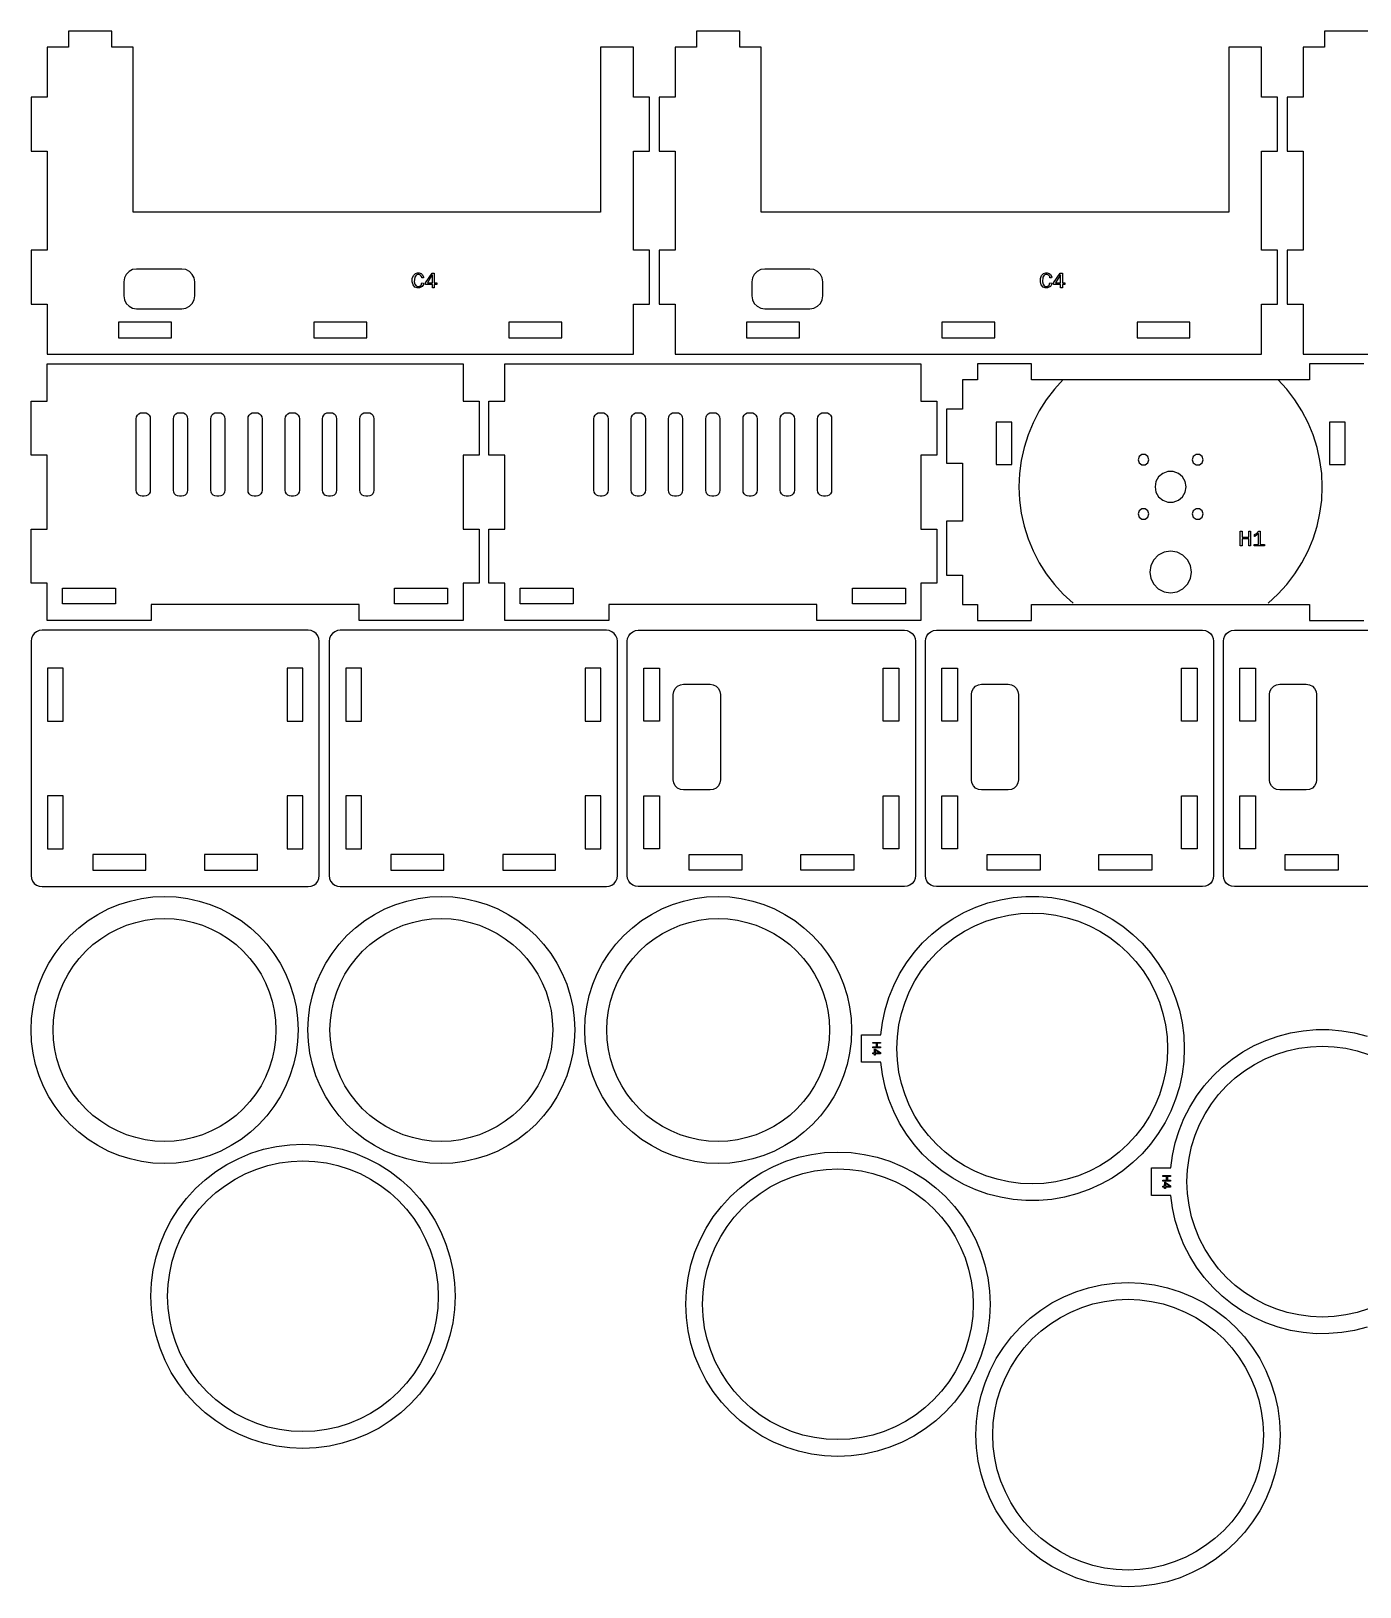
# Model space of a CAD drawing. Header units: millimetres. Extents: x 3 to 447, y 5 to 297.
# Drawn here: x 3 to 252.6, y 4.8 to 297 of the extents above; entities that cross this region are included whole.
import ezdxf

# ---------------------------------------------------------------- set-up
doc = ezdxf.new("R2010")
doc.units = ezdxf.units.MM
for name, color, linetype in [('CUT', 1, 'CONTINUOUS'), ('ENGRAVE', 7, 'CONTINUOUS'), ('SCORE', 5, 'CONTINUOUS')]:
    doc.layers.add(name, color=color, linetype=linetype)

msp = doc.modelspace()

# ---------------------------------------------------------------- linework, layer by layer
at = {"layer": 'CUT'}
for points in [[(6, 236.325), (116.15, 236.325), (116.15, 245.706), (119.15, 245.706), (119.15, 255.856), (116.15, 255.856), (116.15, 274.469), (119.15, 274.469), (119.15, 284.619), (116.15, 284.619), (116.15, 294), (110, 294), (110, 263), (22.15, 263), (22.15, 294), (18.15, 294), (18.15, 297), (10, 297), (10, 294), (6, 294), (6, 284.619), (3, 284.619), (3, 274.469), (6, 274.469), (6, 255.856), (3, 255.856), (3, 245.706), (6, 245.706)], [(124, 236.325), (234.15, 236.325), (234.15, 245.706), (237.15, 245.706), (237.15, 255.856), (234.15, 255.856), (234.15, 274.469), (237.15, 274.469), (237.15, 284.619), (234.15, 284.619), (234.15, 294), (228, 294), (228, 263), (140.15, 263), (140.15, 294), (136.15, 294), (136.15, 297), (128, 297), (128, 294), (124, 294), (124, 284.619), (121, 284.619), (121, 274.469), (124, 274.469), (124, 255.856), (121, 255.856), (121, 245.706), (124, 245.706)], [(33.75, 249.894), (33.63, 250.649), (33.286, 251.324), (32.75, 251.861), (32.074, 252.205), (31.319, 252.325), (22.831, 252.325), (22.076, 252.205), (21.4, 251.861), (20.864, 251.324), (20.52, 250.649), (20.4, 249.894), (20.4, 247.305), (20.52, 246.55), (20.864, 245.875), (21.4, 245.338), (22.076, 244.994), (22.831, 244.875), (31.319, 244.875), (32.074, 244.994), (32.75, 245.338), (33.286, 245.875), (33.63, 246.55), (33.75, 247.305)], [(151.75, 249.894), (151.63, 250.649), (151.286, 251.324), (150.75, 251.861), (150.074, 252.205), (149.319, 252.325), (140.831, 252.325), (140.076, 252.205), (139.4, 251.861), (138.864, 251.324), (138.52, 250.649), (138.4, 249.894), (138.4, 247.305), (138.52, 246.55), (138.864, 245.875), (139.4, 245.338), (140.076, 244.994), (140.831, 244.875), (149.319, 244.875), (150.074, 244.994), (150.75, 245.338), (151.286, 245.875), (151.63, 246.55), (151.75, 247.305)], [(19.433, 239.425), (29.383, 239.425), (29.383, 242.375), (19.433, 242.375)], [(56.1, 239.425), (66.05, 239.425), (66.05, 242.375), (56.1, 242.375)], [(92.767, 239.425), (102.717, 239.425), (102.717, 242.375), (92.767, 242.375)], [(137.433, 239.425), (147.383, 239.425), (147.383, 242.375), (137.433, 242.375)], [(174.1, 239.425), (184.05, 239.425), (184.05, 242.375), (174.1, 242.375)], [(210.767, 239.425), (220.717, 239.425), (220.717, 242.375), (210.767, 242.375)], [(84.15, 186.35), (64.618, 186.35), (64.618, 189.35), (25.532, 189.35), (25.532, 186.35), (6, 186.35), (6, 193.35), (3, 193.35), (3, 203.5), (6, 203.5), (6, 217.35), (3, 217.35), (3, 227.5), (6, 227.5), (6, 234.5), (84.15, 234.5), (84.15, 227.5), (87.15, 227.5), (87.15, 217.35), (84.15, 217.35), (84.15, 203.5), (87.15, 203.5), (87.15, 193.35), (84.15, 193.35)], [(170.15, 186.35), (150.618, 186.35), (150.618, 189.35), (111.532, 189.35), (111.532, 186.35), (92, 186.35), (92, 193.35), (89, 193.35), (89, 203.5), (92, 203.5), (92, 217.35), (89, 217.35), (89, 227.5), (92, 227.5), (92, 234.5), (170.15, 234.5), (170.15, 227.5), (173.15, 227.5), (173.15, 217.35), (170.15, 217.35), (170.15, 203.5), (173.15, 203.5), (173.15, 193.35), (170.15, 193.35)], [(22.75, 224.219), (22.806, 224.572), (22.966, 224.886), (23.214, 225.134), (23.528, 225.294), (23.881, 225.35), (24.269, 225.35), (24.622, 225.294), (24.936, 225.134), (25.184, 224.886), (25.344, 224.572), (25.4, 224.219), (25.4, 210.791), (25.344, 210.438), (25.184, 210.124), (24.936, 209.876), (24.622, 209.716), (24.269, 209.66), (23.881, 209.66), (23.528, 209.716), (23.214, 209.876), (22.966, 210.124), (22.806, 210.438), (22.75, 210.791)], [(29.75, 224.219), (29.806, 224.572), (29.966, 224.886), (30.214, 225.134), (30.528, 225.294), (30.881, 225.35), (31.269, 225.35), (31.622, 225.294), (31.936, 225.134), (32.184, 224.886), (32.344, 224.572), (32.4, 224.219), (32.4, 210.791), (32.344, 210.438), (32.184, 210.124), (31.936, 209.876), (31.622, 209.716), (31.269, 209.66), (30.881, 209.66), (30.528, 209.716), (30.214, 209.876), (29.966, 210.124), (29.806, 210.438), (29.75, 210.791)], [(36.75, 224.219), (36.806, 224.572), (36.966, 224.886), (37.214, 225.134), (37.528, 225.294), (37.881, 225.35), (38.269, 225.35), (38.622, 225.294), (38.936, 225.134), (39.184, 224.886), (39.344, 224.572), (39.4, 224.219), (39.4, 210.791), (39.344, 210.438), (39.184, 210.124), (38.936, 209.876), (38.622, 209.716), (38.269, 209.66), (37.881, 209.66), (37.528, 209.716), (37.214, 209.876), (36.966, 210.124), (36.806, 210.438), (36.75, 210.791)], [(43.75, 224.219), (43.806, 224.572), (43.966, 224.886), (44.214, 225.134), (44.528, 225.294), (44.881, 225.35), (45.269, 225.35), (45.622, 225.294), (45.936, 225.134), (46.184, 224.886), (46.344, 224.572), (46.4, 224.219), (46.4, 210.791), (46.344, 210.438), (46.184, 210.124), (45.936, 209.876), (45.622, 209.716), (45.269, 209.66), (44.881, 209.66), (44.528, 209.716), (44.214, 209.876), (43.966, 210.124), (43.806, 210.438), (43.75, 210.791)], [(50.75, 224.219), (50.806, 224.572), (50.966, 224.886), (51.214, 225.134), (51.528, 225.294), (51.881, 225.35), (52.269, 225.35), (52.622, 225.294), (52.936, 225.134), (53.184, 224.886), (53.344, 224.572), (53.4, 224.219), (53.4, 210.791), (53.344, 210.438), (53.184, 210.124), (52.936, 209.876), (52.622, 209.716), (52.269, 209.66), (51.881, 209.66), (51.528, 209.716), (51.214, 209.876), (50.966, 210.124), (50.806, 210.438), (50.75, 210.791)], [(57.75, 224.219), (57.806, 224.572), (57.966, 224.886), (58.214, 225.134), (58.528, 225.294), (58.881, 225.35), (59.269, 225.35), (59.622, 225.294), (59.936, 225.134), (60.184, 224.886), (60.344, 224.572), (60.4, 224.219), (60.4, 210.791), (60.344, 210.438), (60.184, 210.124), (59.936, 209.876), (59.622, 209.716), (59.269, 209.66), (58.881, 209.66), (58.528, 209.716), (58.214, 209.876), (57.966, 210.124), (57.806, 210.438), (57.75, 210.791)], [(64.75, 224.219), (64.806, 224.572), (64.966, 224.886), (65.214, 225.134), (65.528, 225.294), (65.881, 225.35), (66.269, 225.35), (66.622, 225.294), (66.936, 225.134), (67.184, 224.886), (67.344, 224.572), (67.4, 224.219), (67.4, 210.791), (67.344, 210.438), (67.184, 210.124), (66.936, 209.876), (66.622, 209.716), (66.269, 209.66), (65.881, 209.66), (65.528, 209.716), (65.214, 209.876), (64.966, 210.124), (64.806, 210.438), (64.75, 210.791)], [(108.75, 224.219), (108.806, 224.572), (108.966, 224.886), (109.214, 225.134), (109.528, 225.294), (109.881, 225.35), (110.269, 225.35), (110.622, 225.294), (110.936, 225.134), (111.184, 224.886), (111.344, 224.572), (111.4, 224.219), (111.4, 210.791), (111.344, 210.438), (111.184, 210.124), (110.936, 209.876), (110.622, 209.716), (110.269, 209.66), (109.881, 209.66), (109.528, 209.716), (109.214, 209.876), (108.966, 210.124), (108.806, 210.438), (108.75, 210.791)], [(115.75, 224.219), (115.806, 224.572), (115.966, 224.886), (116.214, 225.134), (116.528, 225.294), (116.881, 225.35), (117.269, 225.35), (117.622, 225.294), (117.936, 225.134), (118.184, 224.886), (118.344, 224.572), (118.4, 224.219), (118.4, 210.791), (118.344, 210.438), (118.184, 210.124), (117.936, 209.876), (117.622, 209.716), (117.269, 209.66), (116.881, 209.66), (116.528, 209.716), (116.214, 209.876), (115.966, 210.124), (115.806, 210.438), (115.75, 210.791)], [(122.75, 224.219), (122.806, 224.572), (122.966, 224.886), (123.214, 225.134), (123.528, 225.294), (123.881, 225.35), (124.269, 225.35), (124.622, 225.294), (124.936, 225.134), (125.184, 224.886), (125.344, 224.572), (125.4, 224.219), (125.4, 210.791), (125.344, 210.438), (125.184, 210.124), (124.936, 209.876), (124.622, 209.716), (124.269, 209.66), (123.881, 209.66), (123.528, 209.716), (123.214, 209.876), (122.966, 210.124), (122.806, 210.438), (122.75, 210.791)], [(129.75, 224.219), (129.806, 224.572), (129.966, 224.886), (130.214, 225.134), (130.528, 225.294), (130.881, 225.35), (131.269, 225.35), (131.622, 225.294), (131.936, 225.134), (132.184, 224.886), (132.344, 224.572), (132.4, 224.219), (132.4, 210.791), (132.344, 210.438), (132.184, 210.124), (131.936, 209.876), (131.622, 209.716), (131.269, 209.66), (130.881, 209.66), (130.528, 209.716), (130.214, 209.876), (129.966, 210.124), (129.806, 210.438), (129.75, 210.791)], [(136.75, 224.219), (136.806, 224.572), (136.966, 224.886), (137.214, 225.134), (137.528, 225.294), (137.881, 225.35), (138.269, 225.35), (138.622, 225.294), (138.936, 225.134), (139.184, 224.886), (139.344, 224.572), (139.4, 224.219), (139.4, 210.791), (139.344, 210.438), (139.184, 210.124), (138.936, 209.876), (138.622, 209.716), (138.269, 209.66), (137.881, 209.66), (137.528, 209.716), (137.214, 209.876), (136.966, 210.124), (136.806, 210.438), (136.75, 210.791)], [(143.75, 224.219), (143.806, 224.572), (143.966, 224.886), (144.214, 225.134), (144.528, 225.294), (144.881, 225.35), (145.269, 225.35), (145.622, 225.294), (145.936, 225.134), (146.184, 224.886), (146.344, 224.572), (146.4, 224.219), (146.4, 210.791), (146.344, 210.438), (146.184, 210.124), (145.936, 209.876), (145.622, 209.716), (145.269, 209.66), (144.881, 209.66), (144.528, 209.716), (144.214, 209.876), (143.966, 210.124), (143.806, 210.438), (143.75, 210.791)], [(150.75, 224.219), (150.806, 224.572), (150.966, 224.886), (151.214, 225.134), (151.528, 225.294), (151.881, 225.35), (152.269, 225.35), (152.622, 225.294), (152.936, 225.134), (153.184, 224.886), (153.344, 224.572), (153.4, 224.219), (153.4, 210.791), (153.344, 210.438), (153.184, 210.124), (152.936, 209.876), (152.622, 209.716), (152.269, 209.66), (151.881, 209.66), (151.528, 209.716), (151.214, 209.876), (150.966, 210.124), (150.806, 210.438), (150.75, 210.791)], [(184.3, 215.6), (187.25, 215.6), (187.25, 223.55), (184.3, 223.55)], [(246.9, 215.6), (249.85, 215.6), (249.85, 223.55), (246.9, 223.55)], [(213.005, 216.516), (212.81, 217.116), (212.299, 217.487), (211.668, 217.487), (211.158, 217.116), (210.963, 216.516), (211.158, 215.916), (211.668, 215.545), (212.299, 215.545), (212.81, 215.916)], [(223.187, 216.516), (222.992, 217.116), (222.482, 217.487), (221.851, 217.487), (221.34, 217.116), (221.145, 216.516), (221.34, 215.916), (221.851, 215.545), (222.482, 215.545), (222.992, 215.916)], [(219.999, 211.425), (219.823, 212.425), (219.315, 213.304), (218.537, 213.957), (217.583, 214.304), (216.567, 214.304), (215.613, 213.957), (214.835, 213.304), (214.327, 212.425), (214.151, 211.425), (214.327, 210.425), (214.835, 209.546), (215.613, 208.893), (216.567, 208.546), (217.583, 208.546), (218.537, 208.893), (219.315, 209.546), (219.823, 210.425)], [(213.005, 206.334), (212.81, 206.934), (212.299, 207.305), (211.668, 207.305), (211.158, 206.934), (210.963, 206.334), (211.158, 205.734), (211.668, 205.363), (212.299, 205.363), (212.81, 205.734)], [(223.187, 206.334), (222.992, 206.934), (222.482, 207.305), (221.851, 207.305), (221.34, 206.934), (221.145, 206.334), (221.34, 205.734), (221.851, 205.363), (222.482, 205.363), (222.992, 205.734)], [(220.999, 195.425), (220.807, 196.638), (220.25, 197.732), (219.382, 198.6), (218.288, 199.157), (217.075, 199.349), (215.862, 199.157), (214.768, 198.6), (213.9, 197.732), (213.343, 196.638), (213.151, 195.425), (213.343, 194.212), (213.9, 193.118), (214.768, 192.25), (215.862, 191.693), (217.075, 191.501), (218.288, 191.693), (219.382, 192.25), (220.25, 193.118), (220.807, 194.212)], [(18.85, 189.45), (8.9, 189.45), (8.9, 192.4), (18.85, 192.4)], [(81.25, 189.45), (71.3, 189.45), (71.3, 192.4), (81.25, 192.4)], [(104.85, 189.45), (94.9, 189.45), (94.9, 192.4), (104.85, 192.4)], [(167.25, 189.45), (157.3, 189.45), (157.3, 192.4), (167.25, 192.4)], [(5.07, 136.35), (55.08, 136.35), (55.612, 136.42), (56.113, 136.627), (56.543, 136.957), (56.873, 137.387), (57.08, 137.888), (57.15, 138.42), (57.15, 182.43), (57.08, 182.962), (56.873, 183.463), (56.543, 183.893), (56.113, 184.223), (55.612, 184.43), (55.08, 184.5), (5.07, 184.5), (4.538, 184.43), (4.037, 184.223), (3.607, 183.893), (3.277, 183.463), (3.07, 182.962), (3, 182.43), (3, 138.42), (3.07, 137.888), (3.277, 137.387), (3.607, 136.957), (4.037, 136.627), (4.538, 136.42)], [(61.07, 136.35), (111.08, 136.35), (111.612, 136.42), (112.113, 136.627), (112.543, 136.957), (112.873, 137.387), (113.08, 137.888), (113.15, 138.42), (113.15, 182.43), (113.08, 182.962), (112.873, 183.463), (112.543, 183.893), (112.113, 184.223), (111.612, 184.43), (111.08, 184.5), (61.07, 184.5), (60.538, 184.43), (60.037, 184.223), (59.607, 183.893), (59.277, 183.463), (59.07, 182.962), (59, 182.43), (59, 138.42), (59.07, 137.888), (59.277, 137.387), (59.607, 136.957), (60.037, 136.627), (60.538, 136.42)], [(167.08, 136.35), (117.07, 136.35), (116.538, 136.42), (116.037, 136.627), (115.607, 136.957), (115.277, 137.387), (115.07, 137.888), (115, 138.42), (115, 182.43), (115.07, 182.962), (115.277, 183.463), (115.607, 183.893), (116.037, 184.223), (116.538, 184.43), (117.07, 184.5), (167.08, 184.5), (167.612, 184.43), (168.113, 184.223), (168.543, 183.893), (168.873, 183.463), (169.08, 182.962), (169.15, 182.43), (169.15, 138.42), (169.08, 137.888), (168.873, 137.387), (168.543, 136.957), (168.113, 136.627), (167.612, 136.42)], [(223.08, 136.35), (173.07, 136.35), (172.538, 136.42), (172.037, 136.627), (171.607, 136.957), (171.277, 137.387), (171.07, 137.888), (171, 138.42), (171, 182.43), (171.07, 182.962), (171.277, 183.463), (171.607, 183.893), (172.037, 184.223), (172.538, 184.43), (173.07, 184.5), (223.08, 184.5), (223.612, 184.43), (224.113, 184.223), (224.543, 183.893), (224.873, 183.463), (225.08, 182.962), (225.15, 182.43), (225.15, 138.42), (225.08, 137.888), (224.873, 137.387), (224.543, 136.957), (224.113, 136.627), (223.612, 136.42)], [(6.1, 167.45), (9.05, 167.45), (9.05, 177.4), (6.1, 177.4)], [(51.1, 167.45), (54.05, 167.45), (54.05, 177.4), (51.1, 177.4)], [(62.1, 167.45), (65.05, 167.45), (65.05, 177.4), (62.1, 177.4)], [(107.1, 167.45), (110.05, 167.45), (110.05, 177.4), (107.1, 177.4)], [(121.05, 167.45), (118.1, 167.45), (118.1, 177.4), (121.05, 177.4)], [(166.05, 167.45), (163.1, 167.45), (163.1, 177.4), (166.05, 177.4)], [(177.05, 167.45), (174.1, 167.45), (174.1, 177.4), (177.05, 177.4)], [(222.05, 167.45), (219.1, 167.45), (219.1, 177.4), (222.05, 177.4)], [(233.05, 167.45), (230.1, 167.45), (230.1, 177.4), (233.05, 177.4)], [(123.65, 172.419), (123.745, 173.02), (124.018, 173.556), (124.444, 173.982), (124.98, 174.255), (125.581, 174.35), (130.569, 174.35), (131.17, 174.255), (131.706, 173.982), (132.132, 173.556), (132.405, 173.02), (132.5, 172.419), (132.5, 156.431), (132.405, 155.83), (132.132, 155.294), (131.706, 154.868), (131.17, 154.595), (130.569, 154.5), (125.581, 154.5), (124.98, 154.595), (124.444, 154.868), (124.018, 155.294), (123.745, 155.83), (123.65, 156.431)], [(179.65, 172.419), (179.745, 173.02), (180.018, 173.556), (180.444, 173.982), (180.98, 174.255), (181.581, 174.35), (186.569, 174.35), (187.17, 174.255), (187.706, 173.982), (188.132, 173.556), (188.405, 173.02), (188.5, 172.419), (188.5, 156.431), (188.405, 155.83), (188.132, 155.294), (187.706, 154.868), (187.17, 154.595), (186.569, 154.5), (181.581, 154.5), (180.98, 154.595), (180.444, 154.868), (180.018, 155.294), (179.745, 155.83), (179.65, 156.431)], [(235.65, 172.419), (235.745, 173.02), (236.018, 173.556), (236.444, 173.982), (236.98, 174.255), (237.581, 174.35), (242.569, 174.35), (243.17, 174.255), (243.706, 173.982), (244.132, 173.556), (244.405, 173.02), (244.5, 172.419), (244.5, 156.431), (244.405, 155.83), (244.132, 155.294), (243.706, 154.868), (243.17, 154.595), (242.569, 154.5), (237.581, 154.5), (236.98, 154.595), (236.444, 154.868), (236.018, 155.294), (235.745, 155.83), (235.65, 156.431)], [(6.1, 143.45), (9.05, 143.45), (9.05, 153.4), (6.1, 153.4)], [(51.1, 143.45), (54.05, 143.45), (54.05, 153.4), (51.1, 153.4)], [(62.1, 143.45), (65.05, 143.45), (65.05, 153.4), (62.1, 153.4)], [(107.1, 143.45), (110.05, 143.45), (110.05, 153.4), (107.1, 153.4)], [(121.05, 143.45), (118.1, 143.45), (118.1, 153.4), (121.05, 153.4)], [(166.05, 143.45), (163.1, 143.45), (163.1, 153.4), (166.05, 153.4)], [(177.05, 143.45), (174.1, 143.45), (174.1, 153.4), (177.05, 153.4)], [(222.05, 143.45), (219.1, 143.45), (219.1, 153.4), (222.05, 153.4)], [(233.05, 143.45), (230.1, 143.45), (230.1, 153.4), (233.05, 153.4)], [(14.6, 139.45), (24.55, 139.45), (24.55, 142.4), (14.6, 142.4)], [(35.6, 139.45), (45.55, 139.45), (45.55, 142.4), (35.6, 142.4)], [(70.6, 139.45), (80.55, 139.45), (80.55, 142.4), (70.6, 142.4)], [(91.6, 139.45), (101.55, 139.45), (101.55, 142.4), (91.6, 142.4)], [(136.55, 139.45), (126.6, 139.45), (126.6, 142.4), (136.55, 142.4)], [(157.55, 139.45), (147.6, 139.45), (147.6, 142.4), (157.55, 142.4)], [(192.55, 139.45), (182.6, 139.45), (182.6, 142.4), (192.55, 142.4)], [(213.55, 139.45), (203.6, 139.45), (203.6, 142.4), (213.55, 142.4)], [(248.55, 139.45), (238.6, 139.45), (238.6, 142.4), (248.55, 142.4)], [(3, 109.425), (3.095, 111.61), (3.381, 113.779), (3.854, 115.915), (4.512, 118.001), (5.349, 120.022), (6.359, 121.962), (7.535, 123.807), (8.866, 125.543), (10.344, 127.156), (11.957, 128.634), (13.693, 129.965), (15.538, 131.141), (17.478, 132.151), (19.499, 132.988), (21.585, 133.646), (23.721, 134.119), (25.89, 134.405), (28.075, 134.5), (30.261, 134.405), (32.429, 134.119), (34.565, 133.646), (36.651, 132.988), (38.672, 132.151), (40.613, 131.141), (42.458, 129.965), (44.193, 128.634), (45.806, 127.156), (47.284, 125.543), (48.615, 123.807), (49.791, 121.962), (50.801, 120.022), (51.638, 118.001), (52.296, 115.915), (52.769, 113.779), (53.055, 111.61), (53.15, 109.425), (53.055, 107.239), (52.769, 105.071), (52.296, 102.935), (51.638, 100.849), (50.801, 98.828), (49.791, 96.887), (48.615, 95.042), (47.284, 93.307), (45.806, 91.694), (44.193, 90.216), (42.458, 88.885), (40.613, 87.709), (38.672, 86.699), (36.651, 85.862), (34.565, 85.204), (32.429, 84.731), (30.261, 84.445), (28.075, 84.35), (25.89, 84.445), (23.721, 84.731), (21.585, 85.204), (19.499, 85.862), (17.478, 86.699), (15.538, 87.709), (13.693, 88.885), (11.957, 90.216), (10.344, 91.694), (8.866, 93.307), (7.535, 95.042), (6.359, 96.887), (5.349, 98.828), (4.512, 100.849), (3.854, 102.935), (3.381, 105.071), (3.095, 107.239)], [(55, 109.425), (55.095, 111.61), (55.381, 113.779), (55.854, 115.915), (56.512, 118.001), (57.349, 120.022), (58.359, 121.962), (59.535, 123.807), (60.866, 125.543), (62.344, 127.156), (63.957, 128.634), (65.693, 129.965), (67.538, 131.141), (69.478, 132.151), (71.499, 132.988), (73.585, 133.646), (75.721, 134.119), (77.89, 134.405), (80.075, 134.5), (82.261, 134.405), (84.429, 134.119), (86.565, 133.646), (88.651, 132.988), (90.672, 132.151), (92.613, 131.141), (94.458, 129.965), (96.193, 128.634), (97.806, 127.156), (99.284, 125.543), (100.615, 123.807), (101.791, 121.962), (102.801, 120.022), (103.638, 118.001), (104.296, 115.915), (104.769, 113.779), (105.055, 111.61), (105.15, 109.425), (105.055, 107.239), (104.769, 105.071), (104.296, 102.935), (103.638, 100.849), (102.801, 98.828), (101.791, 96.887), (100.615, 95.042), (99.284, 93.307), (97.806, 91.694), (96.193, 90.216), (94.458, 88.885), (92.613, 87.709), (90.672, 86.699), (88.651, 85.862), (86.565, 85.204), (84.429, 84.731), (82.261, 84.445), (80.075, 84.35), (77.89, 84.445), (75.721, 84.731), (73.585, 85.204), (71.499, 85.862), (69.478, 86.699), (67.538, 87.709), (65.693, 88.885), (63.957, 90.216), (62.344, 91.694), (60.866, 93.307), (59.535, 95.042), (58.359, 96.887), (57.349, 98.828), (56.512, 100.849), (55.854, 102.935), (55.381, 105.071), (55.095, 107.239)], [(107, 109.425), (107.095, 111.61), (107.381, 113.779), (107.854, 115.915), (108.512, 118.001), (109.349, 120.022), (110.359, 121.962), (111.535, 123.807), (112.866, 125.543), (114.344, 127.156), (115.957, 128.634), (117.693, 129.965), (119.538, 131.141), (121.478, 132.151), (123.499, 132.988), (125.585, 133.646), (127.721, 134.119), (129.89, 134.405), (132.075, 134.5), (134.261, 134.405), (136.429, 134.119), (138.565, 133.646), (140.651, 132.988), (142.672, 132.151), (144.613, 131.141), (146.458, 129.965), (148.193, 128.634), (149.806, 127.156), (151.284, 125.543), (152.615, 123.807), (153.791, 121.962), (154.801, 120.022), (155.638, 118.001), (156.296, 115.915), (156.769, 113.779), (157.055, 111.61), (157.15, 109.425), (157.055, 107.239), (156.769, 105.071), (156.296, 102.935), (155.638, 100.849), (154.801, 98.828), (153.791, 96.887), (152.615, 95.042), (151.284, 93.307), (149.806, 91.694), (148.193, 90.216), (146.458, 88.885), (144.613, 87.709), (142.672, 86.699), (140.651, 85.862), (138.565, 85.204), (136.429, 84.731), (134.261, 84.445), (132.075, 84.35), (129.89, 84.445), (127.721, 84.731), (125.585, 85.204), (123.499, 85.862), (121.478, 86.699), (119.538, 87.709), (117.693, 88.885), (115.957, 90.216), (114.344, 91.694), (112.866, 93.307), (111.535, 95.042), (110.359, 96.887), (109.349, 98.828), (108.512, 100.849), (107.854, 102.935), (107.381, 105.071), (107.095, 107.239)], [(162.619, 108.524), (162.925, 110.858), (163.442, 113.225), (164.158, 115.541), (165.067, 117.787), (166.164, 119.948), (167.439, 122.008), (168.885, 123.953), (170.49, 125.768), (172.243, 127.441), (174.132, 128.959), (176.142, 130.312), (178.26, 131.489), (180.47, 132.483), (182.756, 133.286), (185.102, 133.893), (187.492, 134.298), (189.906, 134.5), (192.33, 134.496), (194.744, 134.287), (197.131, 133.875), (199.476, 133.261), (201.76, 132.451), (203.967, 131.451), (206.081, 130.267), (208.087, 128.908), (209.971, 127.384), (211.719, 125.706), (213.319, 123.886), (214.759, 121.937), (216.028, 119.873), (217.118, 117.708), (218.021, 115.46), (218.73, 113.142), (219.24, 110.773), (219.547, 108.37), (219.65, 105.949), (219.547, 103.528), (219.24, 101.124), (218.73, 98.755), (218.021, 96.438), (217.118, 94.189), (216.028, 92.025), (214.759, 89.961), (213.319, 88.012), (211.719, 86.192), (209.971, 84.514), (208.087, 82.99), (206.081, 81.631), (203.967, 80.447), (201.76, 79.446), (199.476, 78.637), (197.131, 78.023), (194.744, 77.61), (192.33, 77.401), (189.906, 77.398), (187.492, 77.599), (185.102, 78.005), (182.756, 78.611), (180.47, 79.414), (178.26, 80.408), (176.142, 81.586), (174.132, 82.939), (172.243, 84.457), (170.49, 86.13), (168.885, 87.945), (167.439, 89.89), (166.164, 91.95), (165.067, 94.111), (164.158, 96.357), (163.442, 98.672), (162.925, 101.04), (162.619, 103.374), (159, 103.374), (159, 108.524)], [(7.15, 109.425), (7.23, 111.249), (7.468, 113.059), (7.863, 114.841), (8.412, 116.582), (9.111, 118.268), (9.954, 119.887), (10.934, 121.427), (12.046, 122.875), (13.279, 124.221), (14.625, 125.454), (16.073, 126.566), (17.613, 127.546), (19.232, 128.389), (20.918, 129.088), (22.659, 129.637), (24.441, 130.032), (26.251, 130.27), (28.075, 130.35), (29.899, 130.27), (31.709, 130.032), (33.491, 129.637), (35.232, 129.088), (36.918, 128.389), (38.538, 127.546), (40.077, 126.566), (41.525, 125.454), (42.871, 124.221), (44.104, 122.875), (45.216, 121.427), (46.197, 119.887), (47.039, 118.268), (47.738, 116.582), (48.287, 114.841), (48.682, 113.059), (48.92, 111.249), (49, 109.425), (48.92, 107.601), (48.682, 105.791), (48.287, 104.009), (47.738, 102.268), (47.039, 100.582), (46.197, 98.962), (45.216, 97.423), (44.104, 95.975), (42.871, 94.629), (41.525, 93.396), (40.077, 92.284), (38.538, 91.303), (36.918, 90.461), (35.232, 89.762), (33.491, 89.213), (31.709, 88.818), (29.899, 88.58), (28.075, 88.5), (26.251, 88.58), (24.441, 88.818), (22.659, 89.213), (20.918, 89.762), (19.232, 90.461), (17.613, 91.303), (16.073, 92.284), (14.625, 93.396), (13.279, 94.629), (12.046, 95.975), (10.934, 97.423), (9.954, 98.962), (9.111, 100.582), (8.412, 102.268), (7.863, 104.009), (7.468, 105.791), (7.23, 107.601)], [(59.15, 109.425), (59.23, 111.249), (59.468, 113.059), (59.863, 114.841), (60.412, 116.582), (61.111, 118.268), (61.954, 119.887), (62.934, 121.427), (64.046, 122.875), (65.279, 124.221), (66.625, 125.454), (68.073, 126.566), (69.613, 127.546), (71.232, 128.389), (72.918, 129.088), (74.659, 129.637), (76.441, 130.032), (78.251, 130.27), (80.075, 130.35), (81.899, 130.27), (83.709, 130.032), (85.491, 129.637), (87.232, 129.088), (88.918, 128.389), (90.538, 127.546), (92.077, 126.566), (93.525, 125.454), (94.871, 124.221), (96.104, 122.875), (97.216, 121.427), (98.197, 119.887), (99.039, 118.268), (99.738, 116.582), (100.287, 114.841), (100.682, 113.059), (100.92, 111.249), (101, 109.425), (100.92, 107.601), (100.682, 105.791), (100.287, 104.009), (99.738, 102.268), (99.039, 100.582), (98.197, 98.962), (97.216, 97.423), (96.104, 95.975), (94.871, 94.629), (93.525, 93.396), (92.077, 92.284), (90.538, 91.303), (88.918, 90.461), (87.232, 89.762), (85.491, 89.213), (83.709, 88.818), (81.899, 88.58), (80.075, 88.5), (78.251, 88.58), (76.441, 88.818), (74.659, 89.213), (72.918, 89.762), (71.232, 90.461), (69.613, 91.303), (68.073, 92.284), (66.625, 93.396), (65.279, 94.629), (64.046, 95.975), (62.934, 97.423), (61.954, 98.962), (61.111, 100.582), (60.412, 102.268), (59.863, 104.009), (59.468, 105.791), (59.23, 107.601)], [(111.15, 109.425), (111.23, 111.249), (111.468, 113.059), (111.863, 114.841), (112.412, 116.582), (113.111, 118.268), (113.954, 119.887), (114.934, 121.427), (116.046, 122.875), (117.279, 124.221), (118.625, 125.454), (120.073, 126.566), (121.613, 127.546), (123.232, 128.389), (124.918, 129.088), (126.659, 129.637), (128.441, 130.032), (130.251, 130.27), (132.075, 130.35), (133.899, 130.27), (135.709, 130.032), (137.491, 129.637), (139.232, 129.088), (140.918, 128.389), (142.538, 127.546), (144.077, 126.566), (145.525, 125.454), (146.871, 124.221), (148.104, 122.875), (149.216, 121.427), (150.197, 119.887), (151.039, 118.268), (151.738, 116.582), (152.287, 114.841), (152.682, 113.059), (152.92, 111.249), (153, 109.425), (152.92, 107.601), (152.682, 105.791), (152.287, 104.009), (151.738, 102.268), (151.039, 100.582), (150.197, 98.962), (149.216, 97.423), (148.104, 95.975), (146.871, 94.629), (145.525, 93.396), (144.077, 92.284), (142.538, 91.303), (140.918, 90.461), (139.232, 89.762), (137.491, 89.213), (135.709, 88.818), (133.899, 88.58), (132.075, 88.5), (130.251, 88.58), (128.441, 88.818), (126.659, 89.213), (124.918, 89.762), (123.232, 90.461), (121.613, 91.303), (120.073, 92.284), (118.625, 93.396), (117.279, 94.629), (116.046, 95.975), (114.934, 97.423), (113.954, 98.962), (113.111, 100.582), (112.412, 102.268), (111.863, 104.009), (111.468, 105.791), (111.23, 107.601)], [(191.075, 131.374), (193.291, 131.277), (195.49, 130.988), (197.655, 130.507), (199.771, 129.84), (201.82, 128.992), (203.787, 127.967), (205.658, 126.776), (207.418, 125.425), (209.053, 123.927), (210.552, 122.292), (211.902, 120.532), (213.094, 118.661), (214.118, 116.694), (214.967, 114.645), (215.634, 112.529), (216.114, 110.364), (216.403, 108.165), (216.5, 105.949), (216.403, 103.733), (216.114, 101.534), (215.634, 99.368), (214.967, 97.253), (214.118, 95.204), (213.094, 93.236), (211.902, 91.366), (210.552, 89.606), (209.053, 87.971), (207.418, 86.472), (205.658, 85.122), (203.787, 83.93), (201.82, 82.906), (199.771, 82.057), (197.655, 81.39), (195.49, 80.91), (193.291, 80.621), (191.075, 80.524), (188.859, 80.621), (186.66, 80.91), (184.495, 81.39), (182.379, 82.057), (180.33, 82.906), (178.363, 83.93), (176.492, 85.122), (174.732, 86.472), (173.097, 87.971), (171.598, 89.606), (170.248, 91.366), (169.056, 93.236), (168.032, 95.204), (167.183, 97.253), (166.516, 99.368), (166.036, 101.534), (165.747, 103.733), (165.65, 105.949), (165.747, 108.165), (166.036, 110.364), (166.516, 112.529), (167.183, 114.645), (168.032, 116.694), (169.056, 118.661), (170.248, 120.532), (171.598, 122.292), (173.097, 123.927), (174.732, 125.425), (176.492, 126.776), (178.363, 127.967), (180.33, 128.992), (182.379, 129.84), (184.495, 130.507), (186.66, 130.988), (188.859, 131.277)], [(25.5, 59.425), (25.609, 61.915), (25.934, 64.387), (26.474, 66.821), (27.223, 69.198), (28.177, 71.501), (29.328, 73.712), (30.668, 75.815), (32.185, 77.793), (33.869, 79.631), (35.707, 81.315), (37.685, 82.832), (39.788, 84.172), (41.999, 85.323), (44.302, 86.277), (46.679, 87.026), (49.113, 87.566), (51.585, 87.891), (54.075, 88), (56.566, 87.891), (59.037, 87.566), (61.471, 87.026), (63.848, 86.277), (66.151, 85.323), (68.363, 84.172), (70.465, 82.832), (72.443, 81.315), (74.281, 79.631), (75.965, 77.793), (77.482, 75.815), (78.822, 73.712), (79.973, 71.501), (80.927, 69.198), (81.676, 66.821), (82.216, 64.387), (82.541, 61.915), (82.65, 59.425), (82.541, 56.934), (82.216, 54.463), (81.676, 52.029), (80.927, 49.652), (79.973, 47.349), (78.822, 45.137), (77.482, 43.035), (75.965, 41.057), (74.281, 39.219), (72.443, 37.535), (70.465, 36.018), (68.363, 34.678), (66.151, 33.527), (63.848, 32.573), (61.471, 31.824), (59.037, 31.284), (56.566, 30.959), (54.075, 30.85), (51.585, 30.959), (49.113, 31.284), (46.679, 31.824), (44.302, 32.573), (41.999, 33.527), (39.788, 34.678), (37.685, 36.018), (35.707, 37.535), (33.869, 39.219), (32.185, 41.057), (30.668, 43.035), (29.328, 45.137), (28.177, 47.349), (27.223, 49.652), (26.474, 52.029), (25.934, 54.463), (25.609, 56.934)], [(28.65, 59.425), (28.747, 61.641), (29.036, 63.84), (29.516, 66.005), (30.183, 68.121), (31.032, 70.17), (32.056, 72.137), (33.248, 74.008), (34.598, 75.768), (36.097, 77.403), (37.732, 78.902), (39.492, 80.252), (41.363, 81.444), (43.33, 82.468), (45.379, 83.317), (47.495, 83.984), (49.66, 84.464), (51.859, 84.753), (54.075, 84.85), (56.291, 84.753), (58.49, 84.464), (60.656, 83.984), (62.771, 83.317), (64.82, 82.468), (66.788, 81.444), (68.658, 80.252), (70.418, 78.902), (72.053, 77.403), (73.552, 75.768), (74.902, 74.008), (76.094, 72.137), (77.118, 70.17), (77.967, 68.121), (78.634, 66.005), (79.114, 63.84), (79.403, 61.641), (79.5, 59.425), (79.403, 57.209), (79.114, 55.01), (78.634, 52.844), (77.967, 50.729), (77.118, 48.68), (76.094, 46.712), (74.902, 44.842), (73.552, 43.082), (72.053, 41.447), (70.418, 39.948), (68.658, 38.598), (66.788, 37.406), (64.82, 36.382), (62.771, 35.533), (60.656, 34.866), (58.49, 34.386), (56.291, 34.097), (54.075, 34), (51.859, 34.097), (49.66, 34.386), (47.495, 34.866), (45.379, 35.533), (43.33, 36.382), (41.363, 37.406), (39.492, 38.598), (37.732, 39.948), (36.097, 41.447), (34.598, 43.082), (33.248, 44.842), (32.056, 46.712), (31.032, 48.68), (30.183, 50.729), (29.516, 52.844), (29.036, 55.01), (28.747, 57.209)], [(126, 57.925), (126.109, 60.415), (126.434, 62.887), (126.974, 65.321), (127.723, 67.698), (128.677, 70.001), (129.828, 72.212), (131.168, 74.315), (132.685, 76.293), (134.369, 78.131), (136.207, 79.815), (138.185, 81.332), (140.288, 82.672), (142.499, 83.823), (144.802, 84.777), (147.179, 85.526), (149.613, 86.066), (152.085, 86.391), (154.575, 86.5), (157.066, 86.391), (159.537, 86.066), (161.971, 85.526), (164.348, 84.777), (166.651, 83.823), (168.863, 82.672), (170.965, 81.332), (172.943, 79.815), (174.781, 78.131), (176.465, 76.293), (177.982, 74.315), (179.322, 72.212), (180.473, 70.001), (181.427, 67.698), (182.176, 65.321), (182.716, 62.887), (183.041, 60.415), (183.15, 57.925), (183.041, 55.434), (182.716, 52.963), (182.176, 50.529), (181.427, 48.152), (180.473, 45.849), (179.322, 43.637), (177.982, 41.535), (176.465, 39.557), (174.781, 37.719), (172.943, 36.035), (170.965, 34.518), (168.863, 33.178), (166.651, 32.027), (164.348, 31.073), (161.971, 30.324), (159.537, 29.784), (157.066, 29.459), (154.575, 29.35), (152.085, 29.459), (149.613, 29.784), (147.179, 30.324), (144.802, 31.073), (142.499, 32.027), (140.288, 33.178), (138.185, 34.518), (136.207, 36.035), (134.369, 37.719), (132.685, 39.557), (131.168, 41.535), (129.828, 43.637), (128.677, 45.849), (127.723, 48.152), (126.974, 50.529), (126.434, 52.963), (126.109, 55.434)], [(129.15, 57.925), (129.247, 60.141), (129.536, 62.34), (130.016, 64.505), (130.683, 66.621), (131.532, 68.67), (132.556, 70.637), (133.748, 72.508), (135.098, 74.268), (136.597, 75.903), (138.232, 77.402), (139.992, 78.752), (141.863, 79.944), (143.83, 80.968), (145.879, 81.817), (147.995, 82.484), (150.16, 82.964), (152.359, 83.253), (154.575, 83.35), (156.791, 83.253), (158.99, 82.964), (161.156, 82.484), (163.271, 81.817), (165.32, 80.968), (167.288, 79.944), (169.158, 78.752), (170.918, 77.402), (172.553, 75.903), (174.052, 74.268), (175.402, 72.508), (176.594, 70.637), (177.618, 68.67), (178.467, 66.621), (179.134, 64.505), (179.614, 62.34), (179.903, 60.141), (180, 57.925), (179.903, 55.709), (179.614, 53.51), (179.134, 51.344), (178.467, 49.229), (177.618, 47.18), (176.594, 45.212), (175.402, 43.342), (174.052, 41.582), (172.553, 39.947), (170.918, 38.448), (169.158, 37.098), (167.288, 35.906), (165.32, 34.882), (163.271, 34.033), (161.156, 33.366), (158.99, 32.886), (156.791, 32.597), (154.575, 32.5), (152.359, 32.597), (150.16, 32.886), (147.995, 33.366), (145.879, 34.033), (143.83, 34.882), (141.863, 35.906), (139.992, 37.098), (138.232, 38.448), (136.597, 39.947), (135.098, 41.582), (133.748, 43.342), (132.556, 45.212), (131.532, 47.18), (130.683, 49.229), (130.016, 51.344), (129.536, 53.51), (129.247, 55.709)], [(180.5, 33.425), (180.609, 35.915), (180.934, 38.387), (181.474, 40.821), (182.223, 43.198), (183.177, 45.501), (184.328, 47.712), (185.668, 49.815), (187.185, 51.793), (188.869, 53.631), (190.707, 55.315), (192.685, 56.832), (194.788, 58.172), (196.999, 59.323), (199.302, 60.277), (201.679, 61.026), (204.113, 61.566), (206.585, 61.891), (209.075, 62), (211.566, 61.891), (214.037, 61.566), (216.471, 61.026), (218.848, 60.277), (221.151, 59.323), (223.363, 58.172), (225.465, 56.832), (227.443, 55.315), (229.281, 53.631), (230.965, 51.793), (232.482, 49.815), (233.822, 47.712), (234.973, 45.501), (235.927, 43.198), (236.676, 40.821), (237.216, 38.387), (237.541, 35.915), (237.65, 33.425), (237.541, 30.934), (237.216, 28.463), (236.676, 26.029), (235.927, 23.652), (234.973, 21.349), (233.822, 19.137), (232.482, 17.035), (230.965, 15.057), (229.281, 13.219), (227.443, 11.535), (225.465, 10.018), (223.363, 8.678), (221.151, 7.527), (218.848, 6.573), (216.471, 5.824), (214.037, 5.284), (211.566, 4.959), (209.075, 4.85), (206.585, 4.959), (204.113, 5.284), (201.679, 5.824), (199.302, 6.573), (196.999, 7.527), (194.788, 8.678), (192.685, 10.018), (190.707, 11.535), (188.869, 13.219), (187.185, 15.057), (185.668, 17.035), (184.328, 19.137), (183.177, 21.349), (182.223, 23.652), (181.474, 26.029), (180.934, 28.463), (180.609, 30.934)], [(183.65, 33.425), (183.747, 35.641), (184.036, 37.84), (184.516, 40.005), (185.183, 42.121), (186.032, 44.17), (187.056, 46.137), (188.248, 48.008), (189.598, 49.768), (191.097, 51.403), (192.732, 52.902), (194.492, 54.252), (196.363, 55.444), (198.33, 56.468), (200.379, 57.317), (202.495, 57.984), (204.66, 58.464), (206.859, 58.753), (209.075, 58.85), (211.291, 58.753), (213.49, 58.464), (215.656, 57.984), (217.771, 57.317), (219.82, 56.468), (221.788, 55.444), (223.658, 54.252), (225.418, 52.902), (227.053, 51.403), (228.552, 49.768), (229.902, 48.008), (231.094, 46.137), (232.118, 44.17), (232.967, 42.121), (233.634, 40.005), (234.114, 37.84), (234.403, 35.641), (234.5, 33.425), (234.403, 31.209), (234.114, 29.01), (233.634, 26.844), (232.967, 24.729), (232.118, 22.68), (231.094, 20.712), (229.902, 18.842), (228.552, 17.082), (227.053, 15.447), (225.418, 13.948), (223.658, 12.598), (221.788, 11.406), (219.82, 10.382), (217.771, 9.533), (215.656, 8.866), (213.49, 8.386), (211.291, 8.097), (209.075, 8), (206.859, 8.097), (204.66, 8.386), (202.495, 8.866), (200.379, 9.533), (198.33, 10.382), (196.363, 11.406), (194.492, 12.598), (192.732, 13.948), (191.097, 15.447), (189.598, 17.082), (188.248, 18.842), (187.056, 20.712), (186.032, 22.68), (185.183, 24.729), (184.516, 26.844), (184.036, 29.01), (183.747, 31.209)]]:
    msp.add_lwpolyline(points, close=True, dxfattribs=at)
for points in [[(254.15, 297), (246, 297), (246, 294), (242, 294), (242, 284.619), (239, 284.619), (239, 274.469), (242, 274.469), (242, 255.856), (239, 255.856), (239, 245.706), (242, 245.706), (242, 236.325), (352.15, 236.325)], [(253.35, 234.5), (243.2, 234.5), (243.2, 231.5), (190.95, 231.5), (190.95, 234.5), (180.8, 234.5), (180.8, 231.5), (178, 231.5), (178, 226), (175, 226), (175, 215.85), (178, 215.85), (178, 205), (175, 205), (175, 194.85), (178, 194.85), (178, 189.35), (180.8, 189.35), (180.8, 186.35), (190.95, 186.35), (190.95, 189.35), (243.2, 189.35), (243.2, 186.35), (253.35, 186.35)], [(279.08, 136.35), (229.07, 136.35), (228.538, 136.42), (228.037, 136.627), (227.607, 136.957), (227.277, 137.387), (227.07, 137.888), (227, 138.42), (227, 182.43), (227.07, 182.962), (227.277, 183.463), (227.607, 183.893), (228.037, 184.223), (228.538, 184.43), (229.07, 184.5), (279.08, 184.5)], [(253.976, 53.637), (251.631, 53.023), (249.244, 52.61), (246.83, 52.401), (244.406, 52.398), (241.992, 52.599), (239.602, 53.005), (237.256, 53.611), (234.97, 54.414), (232.76, 55.408), (230.642, 56.586), (228.632, 57.939), (226.743, 59.457), (224.99, 61.13), (223.385, 62.945), (221.939, 64.89), (220.664, 66.95), (219.567, 69.111), (218.658, 71.357), (217.942, 73.672), (217.425, 76.04), (217.119, 78.374), (213.5, 78.374), (213.5, 83.524), (217.119, 83.524), (217.425, 85.858), (217.942, 88.225), (218.658, 90.541), (219.567, 92.787), (220.664, 94.948), (221.939, 97.008), (223.385, 98.953), (224.99, 100.768), (226.743, 102.441), (228.632, 103.959), (230.642, 105.312), (232.76, 106.489), (234.97, 107.483), (237.256, 108.286), (239.602, 108.893), (241.992, 109.298), (244.406, 109.5), (246.83, 109.496), (249.244, 109.287), (251.631, 108.875), (253.976, 108.261)], [(254.271, 57.057), (252.155, 56.39), (249.99, 55.91), (247.791, 55.621), (245.575, 55.524), (243.359, 55.621), (241.16, 55.91), (238.995, 56.39), (236.879, 57.057), (234.83, 57.906), (232.863, 58.93), (230.992, 60.122), (229.232, 61.472), (227.597, 62.971), (226.098, 64.606), (224.748, 66.366), (223.556, 68.236), (222.532, 70.204), (221.683, 72.253), (221.016, 74.368), (220.536, 76.534), (220.247, 78.733), (220.15, 80.949), (220.247, 83.165), (220.536, 85.364), (221.016, 87.529), (221.683, 89.645), (222.532, 91.694), (223.556, 93.661), (224.748, 95.532), (226.098, 97.292), (227.597, 98.927), (229.232, 100.425), (230.992, 101.776), (232.863, 102.967), (234.83, 103.992), (236.879, 104.84), (238.995, 105.507), (241.16, 105.988), (243.359, 106.277), (245.575, 106.374), (247.791, 106.277), (249.99, 105.988), (252.155, 105.507), (254.271, 104.84)]]:
    msp.add_lwpolyline(points, dxfattribs=at)
at = {"layer": 'ENGRAVE'}
for points in [[(75.622, 251.614), (75.914, 251.614), (76.289, 251.489), (76.497, 251.322), (76.747, 250.864), (76.706, 250.697), (76.414, 250.655), (76.372, 250.905), (76.164, 251.197), (75.914, 251.322), (75.581, 251.322), (75.331, 251.197), (75.081, 250.822), (74.997, 249.947), (75.122, 249.489), (75.331, 249.197), (75.581, 249.072), (76.039, 249.114), (76.289, 249.322), (76.414, 249.739), (76.747, 249.697), (76.706, 249.447), (76.497, 249.072), (75.956, 248.78), (75.539, 248.78), (75.122, 248.947), (74.789, 249.364), (74.622, 249.905), (74.622, 250.53), (74.831, 251.114), (75.206, 251.489)], [(78.331, 251.572), (78.747, 251.572), (78.747, 249.739), (79.206, 249.739), (79.206, 249.447), (78.747, 249.447), (78.747, 248.822), (78.414, 248.822), (78.414, 249.447), (77.081, 249.447), (77.081, 249.739)], [(193.622, 251.614), (193.914, 251.614), (194.289, 251.489), (194.497, 251.322), (194.747, 250.864), (194.706, 250.697), (194.414, 250.655), (194.372, 250.905), (194.164, 251.197), (193.914, 251.322), (193.581, 251.322), (193.331, 251.197), (193.081, 250.822), (192.997, 249.947), (193.122, 249.489), (193.331, 249.197), (193.581, 249.072), (194.039, 249.114), (194.289, 249.322), (194.414, 249.739), (194.747, 249.697), (194.706, 249.447), (194.497, 249.072), (193.956, 248.78), (193.539, 248.78), (193.122, 248.947), (192.789, 249.364), (192.622, 249.905), (192.622, 250.53), (192.831, 251.114), (193.206, 251.489)], [(196.331, 251.572), (196.747, 251.572), (196.747, 249.739), (197.206, 249.739), (197.206, 249.447), (196.747, 249.447), (196.747, 248.822), (196.414, 248.822), (196.414, 249.447), (195.081, 249.447), (195.081, 249.739)], [(78.414, 251.239), (78.247, 251.072), (77.456, 249.739), (78.414, 249.739)], [(196.414, 251.239), (196.247, 251.072), (195.456, 249.739), (196.414, 249.739)], [(230.16, 203.114), (230.494, 203.114), (230.494, 201.989), (231.785, 201.989), (231.785, 203.114), (232.119, 203.114), (232.119, 200.364), (231.785, 200.364), (231.785, 201.656), (230.494, 201.656), (230.494, 200.364), (230.16, 200.364)], [(233.66, 203.114), (233.91, 203.114), (233.91, 200.614), (234.702, 200.614), (234.702, 200.364), (232.785, 200.364), (232.785, 200.614), (233.577, 200.614), (233.577, 202.656), (232.91, 202.114), (232.827, 202.114), (232.827, 202.448), (233.327, 202.739)], [(162.569, 107.097), (162.569, 106.922), (161.978, 106.922), (161.978, 106.244), (162.569, 106.244), (162.569, 106.069), (161.125, 106.069), (161.125, 106.244), (161.803, 106.244), (161.803, 106.922), (161.125, 106.922), (161.125, 107.097)], [(162.569, 105.172), (162.569, 104.932), (161.606, 104.932), (161.606, 104.691), (161.453, 104.691), (161.453, 104.932), (161.125, 104.932), (161.125, 105.107), (161.453, 105.107), (161.475, 105.829), (161.584, 105.829)], [(162.416, 105.107), (161.694, 105.588), (161.606, 105.61), (161.606, 105.107)], [(217.069, 82.097), (217.069, 81.922), (216.478, 81.922), (216.478, 81.244), (217.069, 81.244), (217.069, 81.069), (215.625, 81.069), (215.625, 81.244), (216.303, 81.244), (216.303, 81.922), (215.625, 81.922), (215.625, 82.097)], [(217.069, 80.172), (217.069, 79.932), (216.106, 79.932), (216.106, 79.691), (215.953, 79.691), (215.953, 79.932), (215.625, 79.932), (215.625, 80.107), (215.953, 80.107), (215.975, 80.829), (216.084, 80.829)], [(216.916, 80.107), (216.194, 80.588), (216.106, 80.61), (216.106, 80.107)]]:
    msp.add_lwpolyline(points, close=True, dxfattribs=at)
at = {"layer": 'SCORE'}
for points in [[(196.922, 231.578), (195.243, 229.744), (193.729, 227.772), (192.393, 225.675), (191.245, 223.47), (190.294, 221.173), (189.546, 218.801), (189.008, 216.374), (188.683, 213.909), (188.575, 211.425), (188.683, 208.941), (189.008, 206.476), (189.546, 204.049), (190.294, 201.677), (191.245, 199.38), (192.393, 197.175), (193.729, 195.078), (195.243, 193.106), (196.922, 191.272), (198.756, 189.593)], [(235.394, 189.593), (237.228, 191.272), (238.907, 193.106), (240.421, 195.078), (241.757, 197.175), (242.905, 199.38), (243.856, 201.677), (244.604, 204.049), (245.142, 206.476), (245.467, 208.941), (245.575, 211.425), (245.467, 213.909), (245.142, 216.374), (244.604, 218.801), (243.856, 221.173), (242.905, 223.47), (241.757, 225.675), (240.421, 227.772), (238.907, 229.744), (237.228, 231.578)]]:
    msp.add_lwpolyline(points, dxfattribs=at)

doc.saveas('drawing.dxf')
